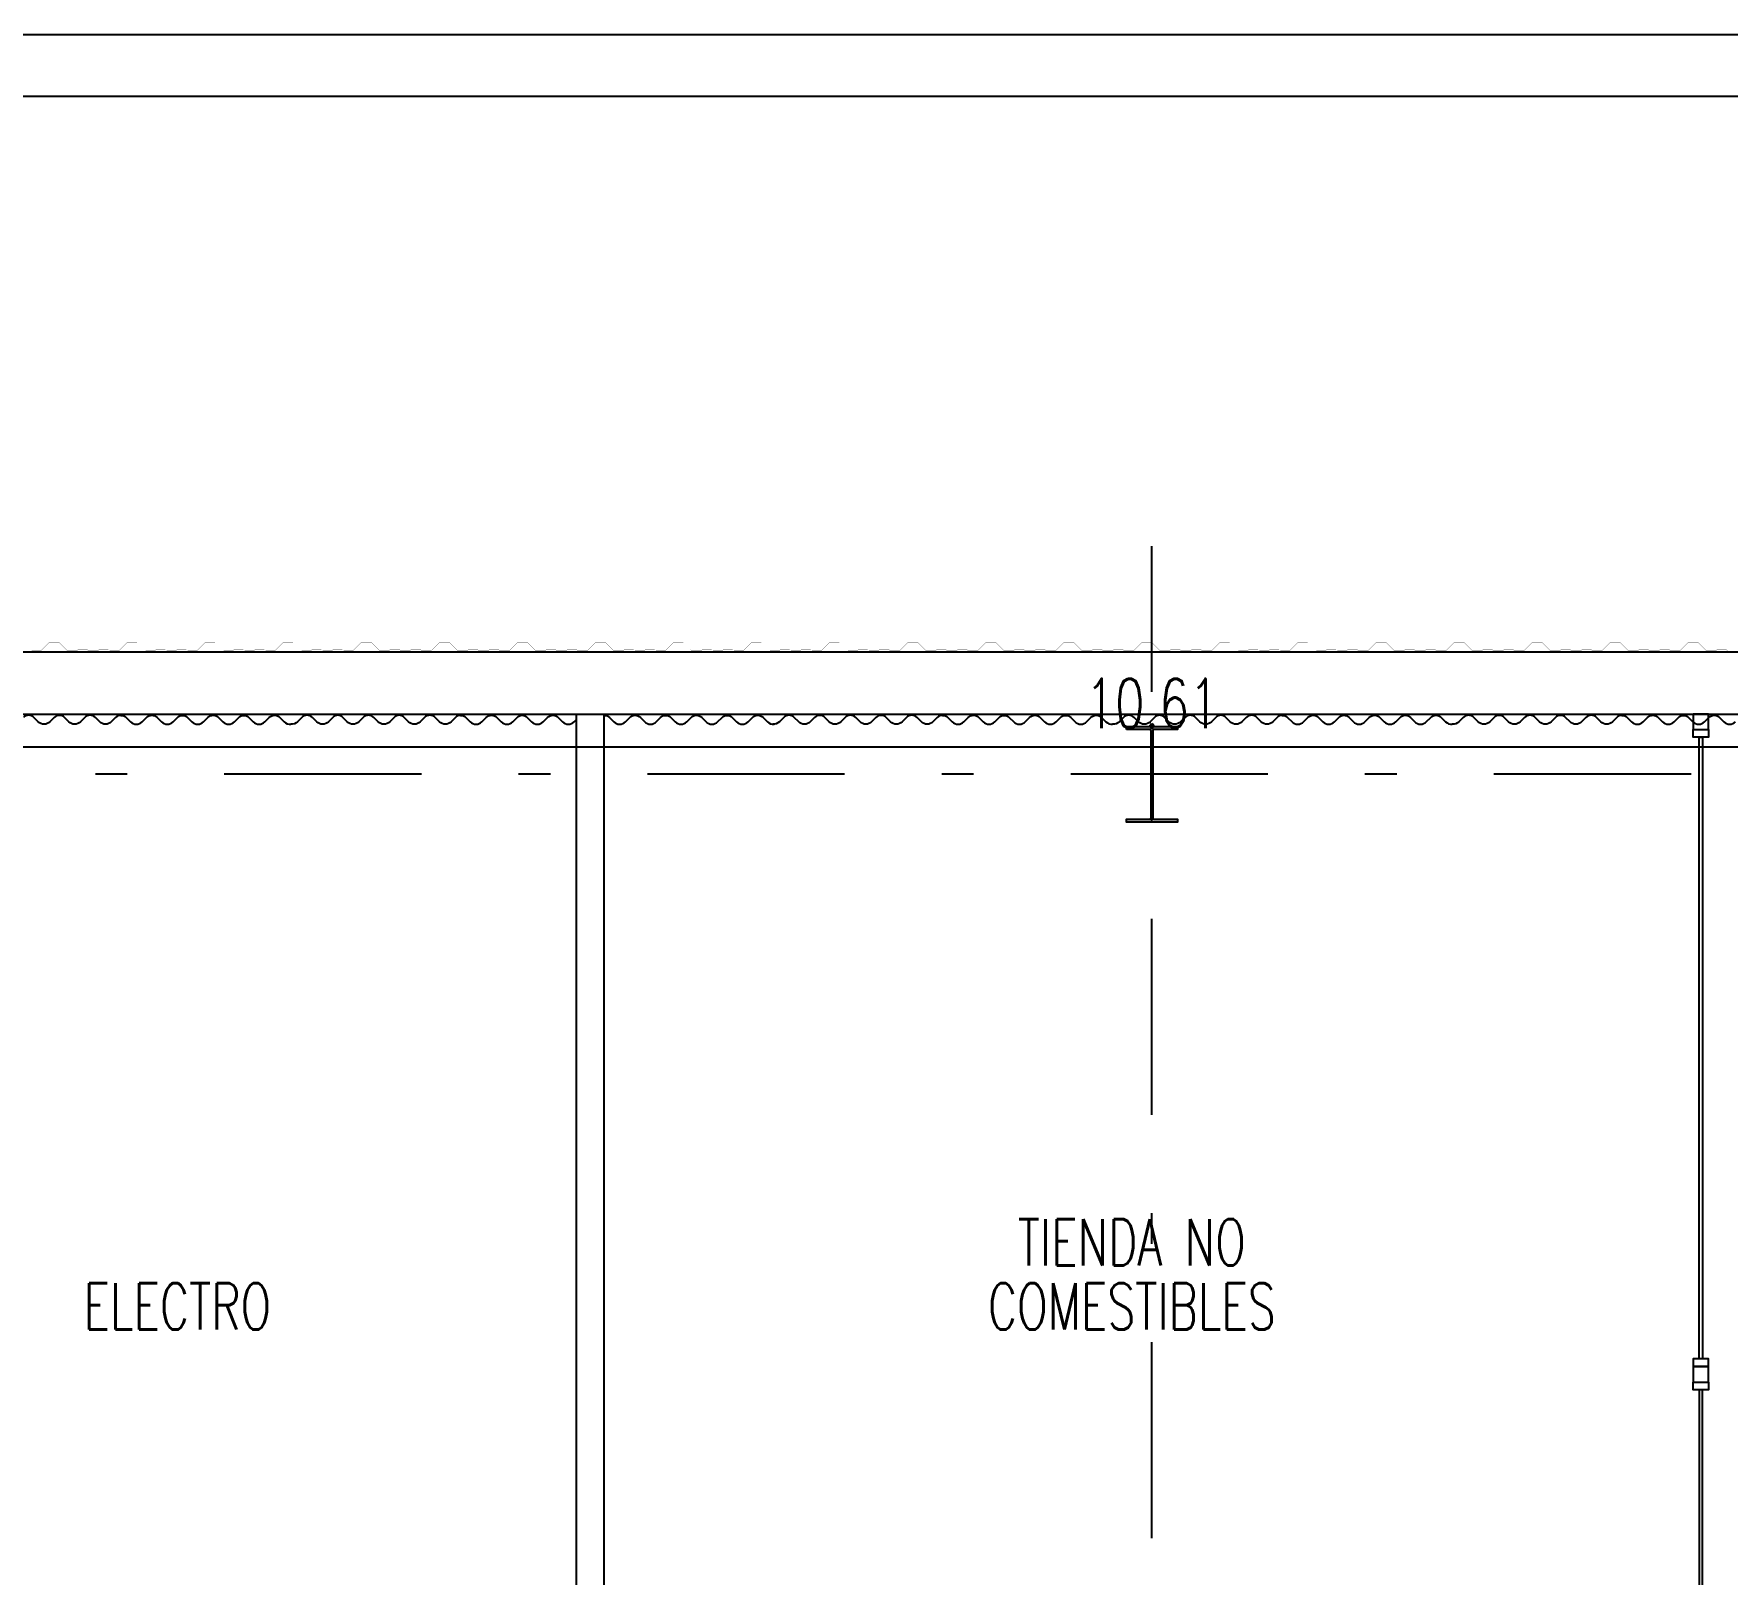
# Model space of a CAD drawing. Header units: millimetres. Extents: x -579 to 213, y -67 to 509.
# Drawn here: x -40.75 to -35.27, y 38.79 to 43.78 of the extents above; entities that cross this region are included whole.
import ezdxf
from ezdxf.enums import TextEntityAlignment as Align
from ezdxf.xclip import XClip

# ---------------------------------------------------------------- set-up
doc = ezdxf.new("R2010")
doc.units = ezdxf.units.MM
doc.header["$LTSCALE"] = 0.1
doc.linetypes.add('X REF - ANELO INST bind$0$X REF - ANELO$0$DASHDOT2', pattern=[12.7, 6.35, -3.175, 0, -3.175])
doc.linetypes.add('X REF - ANELO INST bind$0$X REF - ANELO$0$HIDDEN2', pattern=[0.1875, 0.125, -0.0625])
for name, color, linetype in [('00 - EJE-DIST -Y- MUROS', 10, 'Continuous'), ('X REF - ANELO INST bind$0$X REF - ANELO EXT$0$RLV-CORDONES', 8, 'Continuous'), ('X REF - ANELO INST bind$0$X REF - ANELO$0$A-CHAPA ACANALADA', 8, 'Continuous'), ('X REF - ANELO INST bind$0$X REF - ANELO$0$A-CHAPA TRAPEZOIDAL', 8, 'Continuous'), ('X REF - ANELO INST bind$0$X REF - ANELO$0$A-TABIQUE HºAº', 7, 'Continuous'), ('X REF - ANELO INST bind$0$X REF - ANELO$0$A-TABIQUE PRY', 7, 'Continuous'), ('X REF - ANELO INST bind$0$X REF - ANELO$0$C-METALICA', 8, 'Continuous'), ('X REF - ANELO INST bind$0$X REF - ANELO$0$MET-COLUMNA METALICA', 7, 'Continuous'), ('X REF - ANELO INST bind$0$X REF - ANELO$0$MET-EJE CABRIADAS', 8, 'X REF - ANELO INST bind$0$X REF - ANELO$0$DASHDOT2'), ('X REF - ANELO INST bind$0$X REF - ANELO$0$R-NOMBRE LOCAL', 7, 'Continuous')]:
    doc.layers.add(name, color=color, linetype=linetype)
doc.styles.add('ROMANS', font='romans.shx', dxfattribs={"width": 0.7})
doc.styles.add('X REF - ANELO INST bind$0$X REF - ANELO$0$VAUX', font='romans.shx', dxfattribs={"width": 0.85})
doc.dimstyles.new('COTA 1-100', dxfattribs={"dimtxt": 0.16, "dimasz": 0.12, "dimexe": 0.08, "dimexo": 0.08, "dimgap": 0.06, "dimtad": 1, "dimzin": 0, "dimdsep": 46, "dimtxsty": 'ROMANS', "dimblk": 'ARCHTICK', "dimcen": 0, "dimclrd": 256, "dimclre": 8, "dimclrt": 256, "dimadec": 0, "dimazin": 0, "dimtfac": 1, "dimtofl": 0, "dimtmove": 0, "dimatfit": 3, "dimldrblk": 'ARCHTICK', "dimfxl": 1, "dimtolj": 1, "dimtzin": 0, "dimlwd": -1, "dimlwe": -1, "dimarcsym": 0})

# ---------------------------------------------------------------- blocks, each defined once
blk = doc.blocks.new('X REF - ANELO INST bind$0$X REF - ANELO$0$CMETP')
at = {"layer": 'X REF - ANELO INST bind$0$X REF - ANELO$0$MET-COLUMNA METALICA'}
blk.add_hatch(color=256, dxfattribs=at).paths.add_polyline_path([(-0.0825, 0), (-0.0825, 0.0097), (-0.0073, 0.0097, 0.414214), (-0.0029, 0.0141), (-0.0029, 0.2958, 0.414214), (-0.0073, 0.3002), (-0.0825, 0.3002), (-0.0825, 0.31), (0.0825, 0.31), (0.0825, 0.3002), (0.0073, 0.3002, 0.414214), (0.0029, 0.2958), (0.0029, 0.0141, 0.414214), (0.0073, 0.0097), (0.0825, 0.0097), (0.0825, 0)])
blk.add_lwpolyline([(0.0825, 0.3002), (0.0825, 0.31), (-0.0825, 0.31), (-0.0825, 0.3002), (-0.0073, 0.3002, -0.414214), (-0.0029, 0.2958), (-0.0029, 0.0141, -0.414214), (-0.0073, 0.0097), (-0.0825, 0.0097), (-0.0825, 0), (0.0825, 0), (0.0825, 0.0097), (0.0073, 0.0097, -0.414214), (0.0029, 0.0141), (0.0029, 0.2958, -0.414214), (0.0073, 0.3002)], format="xyb", close=True, dxfattribs=at)
blk = doc.blocks.new('X REF - ANELO INST bind$0$X REF - ANELO EXT')
at = {"layer": 'X REF - ANELO INST bind$0$X REF - ANELO EXT$0$RLV-CORDONES'}
blk.add_lwpolyline([(-61.6249, -4.2732), (-61.625, 34.4717), (-61.625, 34.4717), (-61.625, 34.4717), (-61.625, 34.4717), (-61.625, 34.4717), (-61.625, 34.4717), (-61.6249, 37.778, -0.414212), (-55.6249, 43.778), (-14.3976, 43.778)], format="xyb", dxfattribs=at)
at = {"layer": 'X REF - ANELO INST bind$0$X REF - ANELO EXT$0$RLV-CORDONES', "color": 253}
blk.add_lwpolyline([(-61.4249, -4.265), (-61.4249, 37.778, -0.414212), (-55.6249, 43.578), (-13.7467, 43.578)], format="xyb", dxfattribs=at)
blk = doc.blocks.new('X REF - ANELO INST bind$0$X REF - ANELO$0$N Local')
at = {"layer": 'X REF - ANELO INST bind$0$X REF - ANELO$0$R-NOMBRE LOCAL', "lineweight": 0, "style": 'X REF - ANELO INST bind$0$X REF - ANELO$0$VAUX', "width": 0.85}
for p in [(6337.5718, -934.4549), (6337.5718, -934.7149)]:
    blk.add_attdef('NOMBRE', text='', height=0.1823, dxfattribs=at).set_placement(p, align=Align.CENTER)
blk = doc.blocks.new('X REF - ANELO INST bind$0$X REF - ANELO')
at = {"layer": 'X REF - ANELO INST bind$0$X REF - ANELO$0$A-CHAPA ACANALADA'}
for points in [[(-40.4684, 41.5735), (-40.4687, 41.5735, 0.181707), (-40.4856, 41.5671), (-40.4996, 41.5531, -0.414214), (-40.5371, 41.5531), (-40.5512, 41.5671, 0.414214), (-40.5856, 41.5671), (-40.5996, 41.5531, -0.414214), (-40.6371, 41.5531), (-40.6512, 41.5671, 0.414214), (-40.6842, 41.5671), (-40.6983, 41.5531, -0.414214), (-40.7358, 41.5531), (-40.7498, 41.5671, 0.414214), (-40.7842, 41.5671)], [(-40.4684, 41.5735), (-40.468, 41.5735, -0.181707), (-40.4512, 41.5671), (-40.4371, 41.5531, 0.414214), (-40.3996, 41.5531), (-40.3856, 41.5671, -0.414214), (-40.3512, 41.5671), (-40.3371, 41.5531, 0.414214), (-40.2996, 41.5531), (-40.2856, 41.5671, -0.414214), (-40.2525, 41.5671), (-40.2384, 41.5531, 0.414214), (-40.2009, 41.5531), (-40.1869, 41.5671, -0.414214), (-40.1525, 41.5671), (-40.1384, 41.5531, 0.414214), (-40.1009, 41.5531), (-40.0869, 41.5671, -0.414214), (-40.0538, 41.5671), (-40.0398, 41.5531, 0.414214), (-40.0023, 41.5531), (-39.9882, 41.5672, -0.414214), (-39.9538, 41.5672), (-39.9398, 41.5531, 0.219544), (-39.9184, 41.5452, 0.923906)], [(-39.3684, 41.5735), (-39.3687, 41.5735, 0.181707), (-39.3856, 41.5672), (-39.3996, 41.5531, -0.414214), (-39.4371, 41.5531), (-39.4512, 41.5672, 0.414214), (-39.4856, 41.5672), (-39.4996, 41.5531, -0.414214), (-39.5371, 41.5531), (-39.5512, 41.5672, 0.414214), (-39.5842, 41.5672), (-39.5983, 41.5531, -0.414214), (-39.6358, 41.5531), (-39.6498, 41.5672, 0.414214), (-39.6842, 41.5672), (-39.6983, 41.5531, -0.414214), (-39.7358, 41.5531), (-39.7498, 41.5672, 0.414214), (-39.7829, 41.5672), (-39.7969, 41.5531, -0.414214), (-39.8344, 41.5531), (-39.8485, 41.5672, 0.414214), (-39.8829, 41.5672), (-39.8969, 41.5531, -0.219544), (-39.9184, 41.5452, -0.923906)], [(-39.3687, 41.5735), (-39.3684, 41.5735, -0.181707), (-39.3515, 41.5672), (-39.3374, 41.5531, 0.414214), (-39.2999, 41.5531), (-39.2859, 41.5672, -0.414214), (-39.2515, 41.5672), (-39.2374, 41.5531, 0.414214), (-39.1999, 41.5531), (-39.1859, 41.5672, -0.414214), (-39.1528, 41.5672), (-39.1388, 41.5531, 0.414214), (-39.1013, 41.5531), (-39.0872, 41.5672, -0.414214), (-39.0528, 41.5672), (-39.0388, 41.5531, 0.414214), (-39.0013, 41.5531), (-38.9938, 41.5606)], [(-38.9041, 41.5735), (-38.9038, 41.5735, -0.181707), (-38.8869, 41.5671), (-38.8729, 41.5531, 0.414214), (-38.8353, 41.5531), (-38.8213, 41.5671, -0.414214), (-38.7869, 41.5671), (-38.7729, 41.5531, 0.414214), (-38.7353, 41.5531), (-38.7213, 41.5671, -0.414214), (-38.6882, 41.5671), (-38.6742, 41.5531, 0.414214), (-38.6367, 41.5531), (-38.6226, 41.5671, -0.414214), (-38.5882, 41.5671), (-38.5742, 41.5531, 0.414214), (-38.5367, 41.5531), (-38.5226, 41.5671, -0.414214), (-38.4896, 41.5671), (-38.4755, 41.5531, 0.414214), (-38.438, 41.5531), (-38.424, 41.5671, -0.414214), (-38.3896, 41.5671), (-38.3755, 41.5531, 0.219544), (-38.3541, 41.5452, 0.923906)], [(-37.8084, 41.5735), (-37.8087, 41.5735, 0.181707), (-37.8256, 41.5671), (-37.8396, 41.5531, -0.414214), (-37.8771, 41.5531), (-37.8911, 41.5671, 0.414214), (-37.9256, 41.5671), (-37.9396, 41.5531, -0.414214), (-37.9771, 41.5531), (-37.9911, 41.5671, 0.414214), (-38.0242, 41.5671), (-38.0383, 41.5531, -0.414214), (-38.0758, 41.5531), (-38.0898, 41.5671, 0.414214), (-38.1242, 41.5671), (-38.1383, 41.5531, -0.414214), (-38.1758, 41.5531), (-38.1898, 41.5671, 0.414214), (-38.2229, 41.5671), (-38.2369, 41.5531, -0.414214), (-38.2744, 41.5531), (-38.2885, 41.5671, 0.414214), (-38.3229, 41.5671), (-38.3369, 41.5531, -0.219544), (-38.3584, 41.5452, -0.923906)], [(-37.8084, 41.5735), (-37.808, 41.5735, -0.181707), (-37.7911, 41.5671), (-37.7771, 41.5531, 0.414214), (-37.7396, 41.5531), (-37.7256, 41.5671, -0.414214), (-37.6911, 41.5671), (-37.6771, 41.5531, 0.414214), (-37.6396, 41.5531), (-37.6256, 41.5671, -0.414214), (-37.5925, 41.5671), (-37.5784, 41.5531, 0.414214), (-37.5409, 41.5531), (-37.5269, 41.5671, -0.414214), (-37.4925, 41.5671), (-37.4784, 41.5531, 0.414214), (-37.4409, 41.5531), (-37.4269, 41.5671, -0.414214), (-37.3938, 41.5671), (-37.3798, 41.5531, 0.414214), (-37.3423, 41.5531), (-37.3282, 41.5672, -0.414214), (-37.2938, 41.5672), (-37.2798, 41.5531, 0.219544), (-37.2584, 41.5452, 0.923906)], [(-36.7084, 41.5735), (-36.7087, 41.5735, 0.181707), (-36.7256, 41.5672), (-36.7396, 41.5531, -0.414214), (-36.7771, 41.5531), (-36.7911, 41.5672, 0.414214), (-36.8256, 41.5672), (-36.8396, 41.5531, -0.414214), (-36.8771, 41.5531), (-36.8911, 41.5672, 0.414214), (-36.9242, 41.5672), (-36.9383, 41.5531, -0.414214), (-36.9758, 41.5531), (-36.9898, 41.5672, 0.414214), (-37.0242, 41.5672), (-37.0383, 41.5531, -0.414214), (-37.0758, 41.5531), (-37.0898, 41.5672, 0.414214), (-37.1229, 41.5672), (-37.1369, 41.5531, -0.414214), (-37.1744, 41.5531), (-37.1885, 41.5672, 0.414214), (-37.2229, 41.5672), (-37.2369, 41.5531, -0.219544), (-37.2584, 41.5452, -0.923906)], [(-36.7087, 41.5735), (-36.7084, 41.5735, -0.181707), (-36.6915, 41.5672), (-36.6774, 41.5531, 0.414214), (-36.6399, 41.5531), (-36.6259, 41.5672, -0.414214), (-36.5915, 41.5672), (-36.5774, 41.5531, 0.414214), (-36.5399, 41.5531), (-36.5259, 41.5672, -0.414214), (-36.4928, 41.5672), (-36.4788, 41.5531, 0.414214), (-36.4412, 41.5531), (-36.4272, 41.5672, -0.414214), (-36.3928, 41.5672), (-36.3788, 41.5531, 0.414214), (-36.3412, 41.5531), (-36.3272, 41.5672, -0.414214), (-36.2941, 41.5672), (-36.2801, 41.5531, 0.414214), (-36.2426, 41.5531), (-36.2285, 41.5672, -0.414214), (-36.1941, 41.5672), (-36.1801, 41.5531, 0.219544), (-36.1587, 41.5452, 0.923906)], [(-35.6087, 41.5735), (-35.609, 41.5735, 0.181707), (-35.6259, 41.5671), (-35.6399, 41.5531, -0.414214), (-35.6774, 41.5531), (-35.6915, 41.5671, 0.414214), (-35.7259, 41.5671), (-35.7399, 41.5531, -0.414214), (-35.7774, 41.5531), (-35.7915, 41.5671, 0.414214), (-35.8245, 41.5671), (-35.8386, 41.5531, -0.414214), (-35.8761, 41.5531), (-35.8901, 41.5671, 0.414214), (-35.9245, 41.5671), (-35.9386, 41.5531, -0.414214), (-35.9761, 41.5531), (-35.9901, 41.5671, 0.414214), (-36.0232, 41.5671), (-36.0373, 41.5531, -0.414214), (-36.0748, 41.5531), (-36.0888, 41.5672, 0.414214), (-36.1232, 41.5672), (-36.1373, 41.5531, -0.219544), (-36.1587, 41.5452, -0.923906)], [(-35.6093, 41.5735), (-35.609, 41.5735, -0.181707), (-35.5921, 41.5671), (-35.578, 41.5531, 0.414214), (-35.5405, 41.5531), (-35.5265, 41.5671, -0.414214), (-35.4921, 41.5671), (-35.478, 41.5531, 0.414214), (-35.4405, 41.5531), (-35.4265, 41.5671, -0.414214), (-35.3934, 41.5671), (-35.3794, 41.5531, 0.414214), (-35.3419, 41.5531), (-35.3278, 41.5671, -0.414214), (-35.2934, 41.5671), (-35.2794, 41.5531, 0.414214), (-35.2419, 41.5531)]]:
    blk.add_lwpolyline(points, format="xyb", dxfattribs=at)
at = {"layer": 'X REF - ANELO INST bind$0$X REF - ANELO$0$A-CHAPA TRAPEZOIDAL', "linetype": 'X REF - ANELO INST bind$0$X REF - ANELO$0$HIDDEN2'}
for points in [[(-40.2109, 41.7943, 0.0006, 0.0006, 0), (-40.2224, 41.7828, 0.0006, 0.0006, 0), (-40.2524, 41.7828, 0.0006, 0.0006, 0), (-40.2564, 41.7868, 0.0006, 0.0006, 0), (-40.2864, 41.7868, 0.0006, 0.0006, 0), (-40.2904, 41.7828, 0.0006, 0.0006, 0), (-40.3204, 41.7828, 0.0006, 0.0006, 0), (-40.3244, 41.7868, 0.0006, 0.0006, 0), (-40.3544, 41.7868, 0.0006, 0.0006, 0), (-40.3584, 41.7828, 0.0006, 0.0006, 0), (-40.3884, 41.7828, 0.0006, 0.0006, 0), (-40.4167, 41.8111, 0.0006, 0.0006, 0), (-40.4467, 41.8111, 0.0006, 0.0006, 0), (-40.475, 41.7828, 0.0006, 0.0006, 0), (-40.505, 41.7828, 0.0006, 0.0006, 0), (-40.509, 41.7868, 0.0006, 0.0006, 0), (-40.539, 41.7868, 0.0006, 0.0006, 0), (-40.543, 41.7828, 0.0006, 0.0006, 0), (-40.573, 41.7828, 0.0006, 0.0006, 0), (-40.577, 41.7868, 0.0006, 0.0006, 0), (-40.607, 41.7868, 0.0006, 0.0006, 0), (-40.611, 41.7828, 0.0006, 0.0006, 0), (-40.641, 41.7828, 0.0006, 0.0006, 0), (-40.6693, 41.8111, 0.0006, 0.0006, 0), (-40.6993, 41.8111, 0.0006, 0.0006, 0), (-40.7276, 41.7828, 0.0006, 0.0006, 0), (-40.7576, 41.7828, 0.0006, 0.0006, 0)], [(-39.4641, 41.7828, 0.0006, 0.0006, 0), (-39.4941, 41.7828, 0.0006, 0.0006, 0), (-39.4981, 41.7868, 0.0006, 0.0006, 0), (-39.5287, 41.7868, 0.0006, 0.0006, 0), (-39.5327, 41.7828, 0.0006, 0.0006, 0), (-39.5627, 41.7828, 0.0006, 0.0006, 0), (-39.5667, 41.7868, 0.0006, 0.0006, 0), (-39.5967, 41.7868, 0.0006, 0.0006, 0), (-39.6007, 41.7828, 0.0006, 0.0006, 0), (-39.6307, 41.7828, 0.0006, 0.0006, 0), (-39.659, 41.8111, 0.0006, 0.0006, 0), (-39.689, 41.8111, 0.0006, 0.0006, 0), (-39.7173, 41.7828, 0.0006, 0.0006, 0), (-39.7473, 41.7828, 0.0006, 0.0006, 0), (-39.7513, 41.7868, 0.0006, 0.0006, 0), (-39.7813, 41.7868, 0.0006, 0.0006, 0), (-39.7853, 41.7828, 0.0006, 0.0006, 0), (-39.8153, 41.7828, 0.0006, 0.0006, 0), (-39.8193, 41.7868, 0.0006, 0.0006, 0), (-39.8493, 41.7868, 0.0006, 0.0006, 0), (-39.8533, 41.7828, 0.0006, 0.0006, 0), (-39.8833, 41.7828, 0.0006, 0.0006, 0), (-39.9116, 41.8111, 0.0006, 0.0006, 0), (-39.9416, 41.8111, 0.0006, 0.0006, 0), (-39.9698, 41.7828, 0.0006, 0.0006, 0), (-39.9998, 41.7828, 0.0006, 0.0006, 0), (-40.0038, 41.7868, 0.0006, 0.0006, 0), (-40.0338, 41.7868, 0.0006, 0.0006, 0), (-40.0378, 41.7828, 0.0006, 0.0006, 0), (-40.0678, 41.7828, 0.0006, 0.0006, 0), (-40.0718, 41.7868, 0.0006, 0.0006, 0), (-40.1018, 41.7868, 0.0006, 0.0006, 0), (-40.1058, 41.7828, 0.0006, 0.0006, 0), (-40.1358, 41.7828, 0.0006, 0.0006, 0), (-40.1641, 41.8111, 0.0006, 0.0006, 0), (-40.1941, 41.8111, 0.0006, 0.0006, 0), (-40.2224, 41.7828, 0.0006, 0.0006, 0), (-40.2524, 41.7828, 0.0006, 0.0006, 0), (-40.2564, 41.7868, 0.0006, 0.0006, 0), (-40.2864, 41.7868, 0.0006, 0.0006, 0), (-40.2904, 41.7828, 0.0006, 0.0006, 0), (-40.3204, 41.7828, 0.0006, 0.0006, 0), (-40.3244, 41.7868, 0.0006, 0.0006, 0), (-40.3544, 41.7868, 0.0006, 0.0006, 0), (-40.3584, 41.7828, 0.0006, 0.0006, 0), (-40.3884, 41.7828, 0.0006, 0.0006, 0), (-40.4167, 41.8111, 0.0006, 0.0006, 0), (-40.4467, 41.8111, 0.0006, 0.0006, 0), (-40.475, 41.7828, 0.0006, 0.0006, 0), (-40.505, 41.7828, 0.0006, 0.0006, 0), (-40.509, 41.7868, 0.0006, 0.0006, 0), (-40.539, 41.7868, 0.0006, 0.0006, 0), (-40.543, 41.7828, 0.0006, 0.0006, 0), (-40.573, 41.7828, 0.0006, 0.0006, 0), (-40.577, 41.7868, 0.0006, 0.0006, 0), (-40.607, 41.7868, 0.0006, 0.0006, 0), (-40.611, 41.7828, 0.0006, 0.0006, 0), (-40.641, 41.7828, 0.0006, 0.0006, 0), (-40.6441, 41.786, 0.0006, 0.0006, 0)], [(-37.9482, 41.7828, 0.0006, 0.0006, 0), (-37.9782, 41.7828, 0.0006, 0.0006, 0), (-37.9822, 41.7868, 0.0006, 0.0006, 0), (-38.0127, 41.7868, 0.0006, 0.0006, 0), (-38.0167, 41.7828, 0.0006, 0.0006, 0), (-38.0467, 41.7828, 0.0006, 0.0006, 0), (-38.0507, 41.7868, 0.0006, 0.0006, 0), (-38.0807, 41.7868, 0.0006, 0.0006, 0), (-38.0847, 41.7828, 0.0006, 0.0006, 0), (-38.1147, 41.7828, 0.0006, 0.0006, 0), (-38.143, 41.8111, 0.0006, 0.0006, 0), (-38.173, 41.8111, 0.0006, 0.0006, 0), (-38.2013, 41.7828, 0.0006, 0.0006, 0), (-38.2313, 41.7828, 0.0006, 0.0006, 0), (-38.2353, 41.7868, 0.0006, 0.0006, 0), (-38.2653, 41.7868, 0.0006, 0.0006, 0), (-38.2693, 41.7828, 0.0006, 0.0006, 0), (-38.2993, 41.7828, 0.0006, 0.0006, 0), (-38.3033, 41.7868, 0.0006, 0.0006, 0), (-38.3333, 41.7868, 0.0006, 0.0006, 0), (-38.3373, 41.7828, 0.0006, 0.0006, 0), (-38.3673, 41.7828, 0.0006, 0.0006, 0), (-38.3956, 41.8111, 0.0006, 0.0006, 0), (-38.4256, 41.8111, 0.0006, 0.0006, 0), (-38.4539, 41.7828, 0.0006, 0.0006, 0), (-38.4839, 41.7828, 0.0006, 0.0006, 0), (-38.4879, 41.7868, 0.0006, 0.0006, 0), (-38.5179, 41.7868, 0.0006, 0.0006, 0), (-38.5219, 41.7828, 0.0006, 0.0006, 0), (-38.5519, 41.7828, 0.0006, 0.0006, 0), (-38.5559, 41.7868, 0.0006, 0.0006, 0), (-38.5859, 41.7868, 0.0006, 0.0006, 0), (-38.5899, 41.7828, 0.0006, 0.0006, 0), (-38.6199, 41.7828, 0.0006, 0.0006, 0), (-38.6481, 41.8111, 0.0006, 0.0006, 0), (-38.6781, 41.8111, 0.0006, 0.0006, 0), (-38.7064, 41.7828, 0.0006, 0.0006, 0), (-38.7364, 41.7828, 0.0006, 0.0006, 0), (-38.7404, 41.7868, 0.0006, 0.0006, 0), (-38.7704, 41.7868, 0.0006, 0.0006, 0), (-38.7744, 41.7828, 0.0006, 0.0006, 0), (-38.8044, 41.7828, 0.0006, 0.0006, 0), (-38.8084, 41.7868, 0.0006, 0.0006, 0), (-38.8384, 41.7868, 0.0006, 0.0006, 0), (-38.8424, 41.7828, 0.0006, 0.0006, 0), (-38.8724, 41.7828, 0.0006, 0.0006, 0), (-38.9007, 41.8111, 0.0006, 0.0006, 0), (-38.9307, 41.8111, 0.0006, 0.0006, 0), (-38.959, 41.7828, 0.0006, 0.0006, 0), (-38.989, 41.7828, 0.0006, 0.0006, 0), (-38.993, 41.7868, 0.0006, 0.0006, 0), (-39.023, 41.7868, 0.0006, 0.0006, 0), (-39.027, 41.7828, 0.0006, 0.0006, 0), (-39.057, 41.7828, 0.0006, 0.0006, 0), (-39.061, 41.7868, 0.0006, 0.0006, 0), (-39.091, 41.7868, 0.0006, 0.0006, 0), (-39.095, 41.7828, 0.0006, 0.0006, 0), (-39.125, 41.7828, 0.0006, 0.0006, 0), (-39.1533, 41.8111, 0.0006, 0.0006, 0), (-39.1833, 41.8111, 0.0006, 0.0006, 0), (-39.2116, 41.7828, 0.0006, 0.0006, 0), (-39.2416, 41.7828, 0.0006, 0.0006, 0), (-39.2456, 41.7868, 0.0006, 0.0006, 0), (-39.2756, 41.7868, 0.0006, 0.0006, 0), (-39.2796, 41.7828, 0.0006, 0.0006, 0), (-39.3096, 41.7828, 0.0006, 0.0006, 0), (-39.3136, 41.7868, 0.0006, 0.0006, 0), (-39.3436, 41.7868, 0.0006, 0.0006, 0), (-39.3476, 41.7828, 0.0006, 0.0006, 0), (-39.3776, 41.7828, 0.0006, 0.0006, 0), (-39.4059, 41.8111, 0.0006, 0.0006, 0), (-39.4359, 41.8111, 0.0006, 0.0006, 0), (-39.4641, 41.7828, 0, 0, 0)], [(-36.4322, 41.7828, 0.0006, 0.0006, 0), (-36.4622, 41.7828, 0.0006, 0.0006, 0), (-36.4662, 41.7868, 0.0006, 0.0006, 0), (-36.4967, 41.7868, 0.0006, 0.0006, 0), (-36.5007, 41.7828, 0.0006, 0.0006, 0), (-36.5307, 41.7828, 0.0006, 0.0006, 0), (-36.5347, 41.7868, 0.0006, 0.0006, 0), (-36.5647, 41.7868, 0.0006, 0.0006, 0), (-36.5687, 41.7828, 0.0006, 0.0006, 0), (-36.5987, 41.7828, 0.0006, 0.0006, 0), (-36.627, 41.8111, 0.0006, 0.0006, 0), (-36.657, 41.8111, 0.0006, 0.0006, 0), (-36.6853, 41.7828, 0.0006, 0.0006, 0), (-36.7153, 41.7828, 0.0006, 0.0006, 0), (-36.7193, 41.7868, 0.0006, 0.0006, 0), (-36.7493, 41.7868, 0.0006, 0.0006, 0), (-36.7533, 41.7828, 0.0006, 0.0006, 0), (-36.7833, 41.7828, 0.0006, 0.0006, 0), (-36.7873, 41.7868, 0.0006, 0.0006, 0), (-36.8173, 41.7868, 0.0006, 0.0006, 0), (-36.8213, 41.7828, 0.0006, 0.0006, 0), (-36.8513, 41.7828, 0.0006, 0.0006, 0), (-36.8796, 41.8111, 0.0006, 0.0006, 0), (-36.9096, 41.8111, 0.0006, 0.0006, 0), (-36.9379, 41.7828, 0.0006, 0.0006, 0), (-36.9679, 41.7828, 0.0006, 0.0006, 0), (-36.9719, 41.7868, 0.0006, 0.0006, 0), (-37.0019, 41.7868, 0.0006, 0.0006, 0), (-37.0059, 41.7828, 0.0006, 0.0006, 0), (-37.0359, 41.7828, 0.0006, 0.0006, 0), (-37.0399, 41.7868, 0.0006, 0.0006, 0), (-37.0699, 41.7868, 0.0006, 0.0006, 0), (-37.0739, 41.7828, 0.0006, 0.0006, 0), (-37.1039, 41.7828, 0.0006, 0.0006, 0), (-37.1322, 41.8111, 0.0006, 0.0006, 0), (-37.1622, 41.8111, 0.0006, 0.0006, 0), (-37.1905, 41.7828, 0.0006, 0.0006, 0), (-37.2205, 41.7828, 0.0006, 0.0006, 0), (-37.2245, 41.7868, 0.0006, 0.0006, 0), (-37.2545, 41.7868, 0.0006, 0.0006, 0), (-37.2585, 41.7828, 0.0006, 0.0006, 0), (-37.2885, 41.7828, 0.0006, 0.0006, 0), (-37.2925, 41.7868, 0.0006, 0.0006, 0), (-37.3225, 41.7868, 0.0006, 0.0006, 0), (-37.3265, 41.7828, 0.0006, 0.0006, 0), (-37.3565, 41.7828, 0.0006, 0.0006, 0), (-37.3847, 41.8111, 0.0006, 0.0006, 0), (-37.4147, 41.8111, 0.0006, 0.0006, 0), (-37.443, 41.7828, 0.0006, 0.0006, 0), (-37.473, 41.7828, 0.0006, 0.0006, 0), (-37.477, 41.7868, 0.0006, 0.0006, 0), (-37.507, 41.7868, 0.0006, 0.0006, 0), (-37.511, 41.7828, 0.0006, 0.0006, 0), (-37.541, 41.7828, 0.0006, 0.0006, 0), (-37.545, 41.7868, 0.0006, 0.0006, 0), (-37.575, 41.7868, 0.0006, 0.0006, 0), (-37.579, 41.7828, 0.0006, 0.0006, 0), (-37.609, 41.7828, 0.0006, 0.0006, 0), (-37.6373, 41.8111, 0.0006, 0.0006, 0), (-37.6673, 41.8111, 0.0006, 0.0006, 0), (-37.6956, 41.7828, 0.0006, 0.0006, 0), (-37.7256, 41.7828, 0.0006, 0.0006, 0), (-37.7296, 41.7868, 0.0006, 0.0006, 0), (-37.7596, 41.7868, 0.0006, 0.0006, 0), (-37.7636, 41.7828, 0.0006, 0.0006, 0), (-37.7936, 41.7828, 0.0006, 0.0006, 0), (-37.7976, 41.7868, 0.0006, 0.0006, 0), (-37.8276, 41.7868, 0.0006, 0.0006, 0), (-37.8316, 41.7828, 0.0006, 0.0006, 0), (-37.8616, 41.7828, 0.0006, 0.0006, 0), (-37.8899, 41.8111, 0.0006, 0.0006, 0), (-37.9199, 41.8111, 0.0006, 0.0006, 0), (-37.9482, 41.7828, 0, 0, 0)], [(-35.4104, 41.7943, 0.0006, 0.0006, 0), (-35.4219, 41.7828, 0.0006, 0.0006, 0), (-35.4519, 41.7828, 0.0006, 0.0006, 0), (-35.4559, 41.7868, 0.0006, 0.0006, 0), (-35.4859, 41.7868, 0.0006, 0.0006, 0), (-35.4899, 41.7828, 0.0006, 0.0006, 0), (-35.5199, 41.7828, 0.0006, 0.0006, 0), (-35.5239, 41.7868, 0.0006, 0.0006, 0), (-35.5539, 41.7868, 0.0006, 0.0006, 0), (-35.5579, 41.7828, 0.0006, 0.0006, 0), (-35.5879, 41.7828, 0.0006, 0.0006, 0), (-35.6162, 41.8111, 0.0006, 0.0006, 0), (-35.6462, 41.8111, 0.0006, 0.0006, 0), (-35.6745, 41.7828, 0.0006, 0.0006, 0), (-35.7045, 41.7828, 0.0006, 0.0006, 0), (-35.7085, 41.7868, 0.0006, 0.0006, 0), (-35.7385, 41.7868, 0.0006, 0.0006, 0), (-35.7425, 41.7828, 0.0006, 0.0006, 0), (-35.7725, 41.7828, 0.0006, 0.0006, 0), (-35.7765, 41.7868, 0.0006, 0.0006, 0), (-35.8065, 41.7868, 0.0006, 0.0006, 0), (-35.8105, 41.7828, 0.0006, 0.0006, 0), (-35.8405, 41.7828, 0.0006, 0.0006, 0), (-35.8688, 41.8111, 0.0006, 0.0006, 0), (-35.8988, 41.8111, 0.0006, 0.0006, 0), (-35.927, 41.7828, 0.0006, 0.0006, 0), (-35.957, 41.7828, 0.0006, 0.0006, 0), (-35.961, 41.7868, 0.0006, 0.0006, 0), (-35.991, 41.7868, 0.0006, 0.0006, 0), (-35.995, 41.7828, 0.0006, 0.0006, 0), (-36.025, 41.7828, 0.0006, 0.0006, 0), (-36.029, 41.7868, 0.0006, 0.0006, 0), (-36.059, 41.7868, 0.0006, 0.0006, 0), (-36.063, 41.7828, 0.0006, 0.0006, 0), (-36.093, 41.7828, 0.0006, 0.0006, 0), (-36.1213, 41.8111, 0.0006, 0.0006, 0), (-36.1513, 41.8111, 0.0006, 0.0006, 0), (-36.1796, 41.7828, 0.0006, 0.0006, 0), (-36.2096, 41.7828, 0.0006, 0.0006, 0), (-36.2136, 41.7868, 0.0006, 0.0006, 0), (-36.2436, 41.7868, 0.0006, 0.0006, 0), (-36.2476, 41.7828, 0.0006, 0.0006, 0), (-36.2776, 41.7828, 0.0006, 0.0006, 0), (-36.2816, 41.7868, 0.0006, 0.0006, 0), (-36.3116, 41.7868, 0.0006, 0.0006, 0), (-36.3156, 41.7828, 0.0006, 0.0006, 0), (-36.3456, 41.7828, 0.0006, 0.0006, 0), (-36.3739, 41.8111, 0.0006, 0.0006, 0), (-36.4039, 41.8111, 0.0006, 0.0006, 0), (-36.4322, 41.7828, 0, 0, 0)]]:
    blk.add_lwpolyline(points, format="xyseb", dxfattribs=at)
at = {"layer": 'X REF - ANELO INST bind$0$X REF - ANELO$0$A-CHAPA TRAPEZOIDAL'}
blk.add_lwpolyline([(-35.2673, 41.7828, 0.0006, 0.0006, 0), (-35.2713, 41.7868, 0.0006, 0.0006, 0), (-35.3013, 41.7868, 0.0006, 0.0006, 0), (-35.3053, 41.7828, 0.0006, 0.0006, 0), (-35.3353, 41.7828, 0.0006, 0.0006, 0), (-35.3636, 41.8111, 0.0006, 0.0006, 0), (-35.3936, 41.8111, 0.0006, 0.0006, 0), (-35.4219, 41.7828, 0.0006, 0.0006, 0), (-35.4519, 41.7828, 0.0006, 0.0006, 0), (-35.4559, 41.7868, 0.0006, 0.0006, 0), (-35.4859, 41.7868, 0.0006, 0.0006, 0), (-35.4899, 41.7828, 0.0006, 0.0006, 0), (-35.5199, 41.7828, 0.0006, 0.0006, 0), (-35.5239, 41.7868, 0.0006, 0.0006, 0), (-35.5539, 41.7868, 0.0006, 0.0006, 0), (-35.5579, 41.7828, 0.0006, 0.0006, 0), (-35.5879, 41.7828, 0.0006, 0.0006, 0), (-35.6162, 41.8111, 0.0006, 0.0006, 0), (-35.6462, 41.8111, 0.0006, 0.0006, 0), (-35.6745, 41.7828, 0.0006, 0.0006, 0), (-35.7045, 41.7828, 0.0006, 0.0006, 0), (-35.7085, 41.7868, 0.0006, 0.0006, 0), (-35.7385, 41.7868, 0.0006, 0.0006, 0), (-35.7425, 41.7828, 0.0006, 0.0006, 0), (-35.7725, 41.7828, 0.0006, 0.0006, 0), (-35.7765, 41.7868, 0.0006, 0.0006, 0), (-35.8065, 41.7868, 0.0006, 0.0006, 0), (-35.8105, 41.7828, 0.0006, 0.0006, 0), (-35.8405, 41.7828, 0.0006, 0.0006, 0), (-35.8436, 41.786, 0.0006, 0.0006, 0)], format="xyseb", dxfattribs=at)
at = {"layer": 'X REF - ANELO INST bind$0$X REF - ANELO$0$A-TABIQUE HºAº'}
blk.add_lwpolyline([(-53.3884, 41.578), (-32.7941, 41.578), (-32.7941, 41.778), (-53.3884, 41.778)], close=True, dxfattribs=at)
at = {"layer": 'X REF - ANELO INST bind$0$X REF - ANELO$0$A-TABIQUE PRY'}
for points in [[(-40.0488, 37.3866), (-38.9038, 37.3866), (-38.9038, 41.578)], [(-40.0488, 37.4766), (-38.9938, 37.4766), (-38.9938, 41.578)]]:
    blk.add_lwpolyline(points, dxfattribs=at)
at = {"layer": 'X REF - ANELO INST bind$0$X REF - ANELO$0$C-METALICA'}
for points in [[(-35.3788, 41.578), (-35.3788, 41.528), (-35.3288, 41.528), (-35.3288, 41.578)], [(-35.3488, 41.503), (-35.3488, 39.4908), (-35.3588, 39.4908), (-35.3588, 41.503)], [(-35.3788, 39.4658), (-35.3788, 39.4158), (-35.3288, 39.4158), (-35.3288, 39.4658)], [(-35.3788, 39.4658), (-35.3788, 39.4158), (-35.3288, 39.4158), (-35.3288, 39.4658)], [(-35.3488, 37.4616), (-35.3488, 39.3908), (-35.3588, 39.3908), (-35.3588, 37.4616)]]:
    blk.add_lwpolyline(points, close=True, dxfattribs=at)
for points in [[(-35.3288, 41.528), (-35.3288, 41.503), (-35.3788, 41.503), (-35.3788, 41.528), (-35.3288, 41.528)], [(-35.3288, 39.4658), (-35.3288, 39.4908), (-35.3788, 39.4908), (-35.3788, 39.4658), (-35.3288, 39.4658)], [(-35.3288, 39.4658), (-35.3288, 39.4908), (-35.3788, 39.4908), (-35.3788, 39.4658), (-35.3288, 39.4658)], [(-35.3288, 39.4158), (-35.3288, 39.3908), (-35.3788, 39.3908), (-35.3788, 39.4158), (-35.3288, 39.4158)], [(-35.3288, 39.4158), (-35.3288, 39.3908), (-35.3788, 39.3908), (-35.3788, 39.4158), (-35.3288, 39.4158)]]:
    blk.add_lwpolyline(points, dxfattribs=at)
at = {"layer": 'X REF - ANELO INST bind$0$X REF - ANELO$0$MET-EJE CABRIADAS'}
for p, q in [((-37.1307, -0.8196, 0.0194), (-37.1307, 42.1212, 0.0194)), ((1.6013, 41.3831), (-54.2829, 41.3831)), ((1.6043, 41.3831), (-54.2799, 41.3831))]:
    blk.add_line(p, q, dxfattribs=at)
blk.add_blockref('X REF - ANELO INST bind$0$X REF - ANELO EXT', (0, 0))
ref = blk.add_blockref('X REF - ANELO INST bind$0$X REF - ANELO$0$N Local', (5032.8613, 787.3575, 0.0053), dxfattribs=dict(xscale=-0.7999999999999545, yscale=0.8000000000000114, zscale=0.8))
ref.add_attrib('NOMBRE', 'TIENDA NO', dxfattribs={"layer": 'X REF - ANELO INST bind$0$X REF - ANELO$0$R-NOMBRE LOCAL', "lineweight": 0, "height": 0.15, "style": 'X REF - ANELO INST bind$0$X REF - ANELO$0$VAUX', "width": 0.7}).set_placement((-37.1961, 39.7935, 0.0053), align=Align.CENTER)
ref.add_attrib('NOMBRE', 'COMESTIBLES', dxfattribs={"layer": 'X REF - ANELO INST bind$0$X REF - ANELO$0$R-NOMBRE LOCAL', "lineweight": 0, "height": 0.15, "style": 'X REF - ANELO INST bind$0$X REF - ANELO$0$VAUX', "width": 0.7}).set_placement((-37.1961, 39.5856, 0.0053), align=Align.CENTER)
ref = blk.add_blockref('X REF - ANELO INST bind$0$X REF - ANELO$0$N Local', (5029.7716, 787.3575, 0.0053), dxfattribs=dict(xscale=-0.7999999999999545, yscale=0.8000000000000114, zscale=0.8))
ref.add_attrib('NOMBRE', 'ELECTRO', dxfattribs={"layer": 'X REF - ANELO INST bind$0$X REF - ANELO$0$R-NOMBRE LOCAL', "lineweight": 0, "height": 0.15, "style": 'X REF - ANELO INST bind$0$X REF - ANELO$0$VAUX', "width": 0.7}).set_placement((-40.2858, 39.5856, 0.0053), align=Align.CENTER)
at = {"layer": 'X REF - ANELO INST bind$0$X REF - ANELO$0$MET-COLUMNA METALICA', "xscale": -1}
blk.add_blockref('X REF - ANELO INST bind$0$X REF - ANELO$0$CMETP', (-37.1308, 41.2281), dxfattribs=at)
blk = doc.blocks.new('X REF - ANELO INST bind')
ref = blk.add_blockref('X REF - ANELO INST bind$0$X REF - ANELO', (0, 0))
XClip(ref).set_block_clipping_path([(-76.9680737415, -24.7711317477), (92.9860355418, 61.1669630168)])
blk = doc.blocks.new('_ArchTick')
at = {"color": 0, "linetype": 'ByBlock', "const_width": 0.15}
blk.add_lwpolyline([(-0.5, -0.5), (0.5, 0.5)], dxfattribs=at)
blk = doc.blocks.new('*D237')
at = {"layer": '00 - EJE-DIST -Y- MUROS', "transparency": 16777216}
blk.add_line((-42.4351, 41.4725), (-31.8263, 41.4725), dxfattribs=at)
at = {"layer": 'Defpoints', "color": 0, "transparency": 16777216}
for p in [(-42.4351, 41.4725, -0.0011), (-31.8263, 41.4725, -0.0011), (-31.8263, 41.4725)]:
    blk.add_point(p, dxfattribs=at)
at = {"layer": '00 - EJE-DIST -Y- MUROS', "transparency": 16777216, "xscale": 0.12, "yscale": 0.12, "zscale": 0.12, "rotation": 180}
blk.add_blockref('_ArchTick', (-42.4351, 41.4725), dxfattribs=at)
at = {"layer": '00 - EJE-DIST -Y- MUROS', "transparency": 16777216, "xscale": 0.12, "yscale": 0.12, "zscale": 0.12}
blk.add_blockref('_ArchTick', (-31.8263, 41.4725), dxfattribs=at)
at = {"layer": '00 - EJE-DIST -Y- MUROS', "transparency": 16777216, "insert": (-37.1307, 41.6125), "char_height": 0.16, "attachment_point": 5, "style": 'ROMANS'}
blk.add_mtext('\\A1;10.61', dxfattribs=at)

msp = doc.modelspace()

# ---------------------------------------------------------------- block references
msp.add_blockref('X REF - ANELO INST bind', (0, 0))

# ---------------------------------------------------------------- dimensions: what is measured, and where the dimension line sits
at = {"layer": '00 - EJE-DIST -Y- MUROS'}
dim = msp.add_linear_dim(base=(-31.8263, 41.4725), p1=(-42.4351, 41.4725, -0.0011), p2=(-31.8263, 41.4725, -0.0011), dimstyle='COTA 1-100', dxfattribs=at)
dim.commit()
dim.dimension.update_dxf_attribs({"geometry": '*D237', "text_midpoint": (-37.1307, 41.6125)})

doc.saveas('drawing.dxf')
